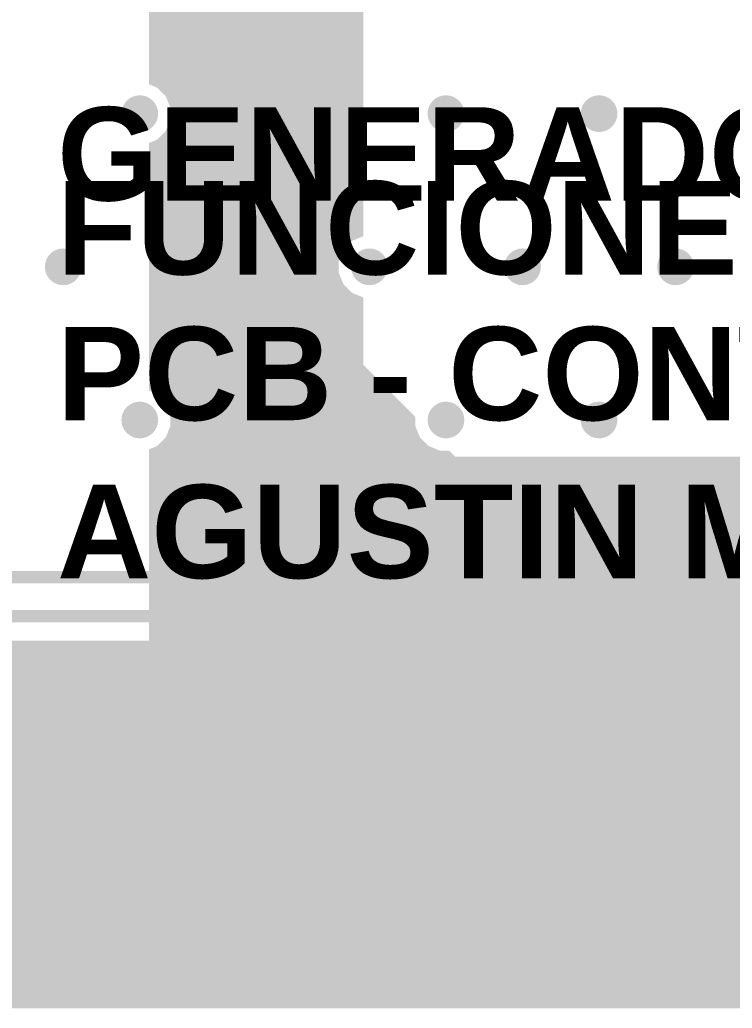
# Model space of a CAD drawing. Header units: inches. Extents: x -3 to 191, y -18 to 93.
# Drawn here: x 99.39 to 111.03, y -3 to 13.13 of the extents above; entities that cross this region are included whole.
import ezdxf

# ---------------------------------------------------------------- set-up
doc = ezdxf.new("R2010")
doc.units = ezdxf.units.IN
for name, color, linetype in [('Bottom Layer', 5, 'Continuous'), ('Bottom Solder', 6, 'Continuous'), ('GND 1', 90, 'Continuous'), ('GND 2', 156, 'Continuous'), ('Mechanical 1', 6, 'Continuous'), ('PWR', 16, 'Continuous'), ('Signal L4', 76, 'Continuous'), ('Top Layer', 1, 'Continuous'), ('Top Overlay', 2, 'Continuous'), ('Top Solder', 216, 'Continuous'), ('Via Holes', 16, 'Continuous')]:
    doc.layers.add(name, color=color, linetype=linetype)
doc.styles.add('Arial_Bold', font='', dxfattribs={"height": 0.2})
doc.styles.get('Arial_Bold').set_extended_font_data('Arial', bold=True)

msp = doc.modelspace()

# ---------------------------------------------------------------- hatches: boundary and pattern name
at = {"layer": 'Bottom Layer'}
h = msp.add_hatch(color=5, dxfattribs=at)
edge = h.paths.add_edge_path()
edge.add_arc((101.35001574, 11.59999966), 0.2999994, 0, 360)
h = msp.add_hatch(color=5, dxfattribs=at)
edge = h.paths.add_edge_path()
edge.add_arc((106.3500159, 11.59999966), 0.2999994, 0, 360)
h = msp.add_hatch(color=5, dxfattribs=at)
edge = h.paths.add_edge_path()
edge.add_arc((108.85001598, 11.59999966), 0.2999994, 0, 360)
h = msp.add_hatch(color=5, dxfattribs=at)
edge = h.paths.add_edge_path()
edge.add_arc((100.1000157, 9.09999958), 0.2999994, 0, 360)
h = msp.add_hatch(color=5, dxfattribs=at)
edge = h.paths.add_edge_path()
edge.add_arc((105.10001586, 9.09999958), 0.2999994, 0, 360)
h = msp.add_hatch(color=5, dxfattribs=at)
edge = h.paths.add_edge_path()
edge.add_arc((107.60001594, 9.09999958), 0.2999994, 0, 360)
h = msp.add_hatch(color=5, dxfattribs=at)
edge = h.paths.add_edge_path()
edge.add_arc((110.10001602, 9.09999958), 0.2999994, 0, 360)
h = msp.add_hatch(color=5, dxfattribs=at)
edge = h.paths.add_edge_path()
edge.add_arc((101.35001574, 6.599999499999999), 0.2999994, 0, 360)
h = msp.add_hatch(color=5, dxfattribs=at)
edge = h.paths.add_edge_path()
edge.add_arc((106.3500159, 6.599999499999999), 0.2999994, 0, 360)
h = msp.add_hatch(color=5, dxfattribs=at)
edge = h.paths.add_edge_path()
edge.add_arc((108.85001598, 6.599999499999999), 0.2999994, 0, 360)
msp.add_hatch(color=5, dxfattribs=at).paths.add_polyline_path([(187.74104946, 2.50000008), (187.74104946, 2.2792817), (187.65492568, 1.8463133), (187.48599028, 1.43846804), (187.24074058, 1.0714228), (186.92858728, 0.7592694999999999), (186.56154204, 0.51402234), (186.15368916, 0.34508186), (185.72073346, 0.25896316), (2.27926392, 0.25896316), (1.84630314, 0.3450844), (1.43845534, 0.5140198), (1.0714101, 0.7592694999999999), (0.7592568, 1.0714228), (0.5140096399999999, 1.43846804), (0.34506916, 1.84632092), (0.25895046, 2.27927662), (0.25895046, 2.50000008), (0.25895046, 2.99999908), (187.74104946, 2.99999908)])
h = msp.add_hatch(color=5, dxfattribs=at)
edge = h.paths.add_edge_path()
edge.add_arc((101.59999492, 2.09998818), 0.2999994, 0, 360)
h = msp.add_hatch(color=5, dxfattribs=at)
edge = h.paths.add_edge_path()
edge.add_arc((104.59999908, 2.09998818), 0.2999994, 0, 360)
h = msp.add_hatch(color=5, dxfattribs=at)
edge = h.paths.add_edge_path()
edge.add_arc((107.59999308, 2.09998818), 0.2999994, 0, 360)
h = msp.add_hatch(color=5, dxfattribs=at)
edge = h.paths.add_edge_path()
edge.add_arc((110.59999724, 2.09998818), 0.2999994, 0, 360)
h = msp.add_hatch(color=5, dxfattribs=at)
edge = h.paths.add_edge_path()
edge.add_arc((101.59999492, 0.89998804), 0.2999994, 0, 360)
h = msp.add_hatch(color=5, dxfattribs=at)
edge = h.paths.add_edge_path()
edge.add_arc((104.59999908, 0.89998804), 0.2999994, 0, 360)
h = msp.add_hatch(color=5, dxfattribs=at)
edge = h.paths.add_edge_path()
edge.add_arc((107.59999308, 0.89998804), 0.2999994, 0, 360)
h = msp.add_hatch(color=5, dxfattribs=at)
edge = h.paths.add_edge_path()
edge.add_arc((110.59999724, 0.89998804), 0.2999994, 0, 360)
at = {"layer": 'GND 1'}
h = msp.add_hatch(color=90, dxfattribs=at)
edge = h.paths.add_edge_path()
edge.add_arc((101.35001574, 11.59999966), 0.2999994, 0, 360)
h = msp.add_hatch(color=90, dxfattribs=at)
edge = h.paths.add_edge_path()
edge.add_arc((106.3500159, 11.59999966), 0.2999994, 0, 360)
h = msp.add_hatch(color=90, dxfattribs=at)
edge = h.paths.add_edge_path()
edge.add_arc((108.85001598, 11.59999966), 0.2999994, 0, 360)
h = msp.add_hatch(color=90, dxfattribs=at)
edge = h.paths.add_edge_path()
edge.add_arc((100.1000157, 9.09999958), 0.2999994, 0, 360)
h = msp.add_hatch(color=90, dxfattribs=at)
edge = h.paths.add_edge_path()
edge.add_arc((105.10001586, 9.09999958), 0.2999994, 0, 360)
h = msp.add_hatch(color=90, dxfattribs=at)
edge = h.paths.add_edge_path()
edge.add_arc((107.60001594, 9.09999958), 0.2999994, 0, 360)
h = msp.add_hatch(color=90, dxfattribs=at)
edge = h.paths.add_edge_path()
edge.add_arc((110.10001602, 9.09999958), 0.2999994, 0, 360)
h = msp.add_hatch(color=90, dxfattribs=at)
edge = h.paths.add_edge_path()
edge.add_arc((101.35001574, 6.599999499999999), 0.2999994, 0, 360)
h = msp.add_hatch(color=90, dxfattribs=at)
edge = h.paths.add_edge_path()
edge.add_arc((106.3500159, 6.599999499999999), 0.2999994, 0, 360)
h = msp.add_hatch(color=90, dxfattribs=at)
edge = h.paths.add_edge_path()
edge.add_arc((108.85001598, 6.599999499999999), 0.2999994, 0, 360)
h = msp.add_hatch(color=90, dxfattribs=at)
edge = h.paths.add_edge_path()
edge.add_arc((101.59999492, 2.09998818), 0.2999994, 0, 360)
h = msp.add_hatch(color=90, dxfattribs=at)
edge = h.paths.add_edge_path()
edge.add_arc((104.59999908, 2.09998818), 0.2999994, 0, 360)
h = msp.add_hatch(color=90, dxfattribs=at)
edge = h.paths.add_edge_path()
edge.add_arc((107.59999308, 2.09998818), 0.2999994, 0, 360)
h = msp.add_hatch(color=90, dxfattribs=at)
edge = h.paths.add_edge_path()
edge.add_arc((110.59999724, 2.09998818), 0.2999994, 0, 360)
h = msp.add_hatch(color=90, dxfattribs=at)
edge = h.paths.add_edge_path()
edge.add_arc((101.59999492, 0.89998804), 0.2999994, 0, 360)
h = msp.add_hatch(color=90, dxfattribs=at)
edge = h.paths.add_edge_path()
edge.add_arc((104.59999908, 0.89998804), 0.2999994, 0, 360)
h = msp.add_hatch(color=90, dxfattribs=at)
edge = h.paths.add_edge_path()
edge.add_arc((107.59999308, 0.89998804), 0.2999994, 0, 360)
h = msp.add_hatch(color=90, dxfattribs=at)
edge = h.paths.add_edge_path()
edge.add_arc((110.59999724, 0.89998804), 0.2999994, 0, 360)
at = {"layer": 'GND 2'}
h = msp.add_hatch(color=156, dxfattribs=at)
edge = h.paths.add_edge_path()
edge.add_arc((101.35001574, 11.59999966), 0.2999994, 0, 360)
h = msp.add_hatch(color=156, dxfattribs=at)
edge = h.paths.add_edge_path()
edge.add_arc((106.3500159, 11.59999966), 0.2999994, 0, 360)
h = msp.add_hatch(color=156, dxfattribs=at)
edge = h.paths.add_edge_path()
edge.add_arc((108.85001598, 11.59999966), 0.2999994, 0, 360)
h = msp.add_hatch(color=156, dxfattribs=at)
edge = h.paths.add_edge_path()
edge.add_arc((100.1000157, 9.09999958), 0.2999994, 0, 360)
h = msp.add_hatch(color=156, dxfattribs=at)
edge = h.paths.add_edge_path()
edge.add_arc((105.10001586, 9.09999958), 0.2999994, 0, 360)
h = msp.add_hatch(color=156, dxfattribs=at)
edge = h.paths.add_edge_path()
edge.add_arc((107.60001594, 9.09999958), 0.2999994, 0, 360)
h = msp.add_hatch(color=156, dxfattribs=at)
edge = h.paths.add_edge_path()
edge.add_arc((110.10001602, 9.09999958), 0.2999994, 0, 360)
h = msp.add_hatch(color=156, dxfattribs=at)
edge = h.paths.add_edge_path()
edge.add_arc((101.35001574, 6.599999499999999), 0.2999994, 0, 360)
h = msp.add_hatch(color=156, dxfattribs=at)
edge = h.paths.add_edge_path()
edge.add_arc((106.3500159, 6.599999499999999), 0.2999994, 0, 360)
h = msp.add_hatch(color=156, dxfattribs=at)
edge = h.paths.add_edge_path()
edge.add_arc((108.85001598, 6.599999499999999), 0.2999994, 0, 360)
h = msp.add_hatch(color=156, dxfattribs=at)
edge = h.paths.add_edge_path()
edge.add_arc((101.59999492, 2.09998818), 0.2999994, 0, 360)
h = msp.add_hatch(color=156, dxfattribs=at)
edge = h.paths.add_edge_path()
edge.add_arc((104.59999908, 2.09998818), 0.2999994, 0, 360)
h = msp.add_hatch(color=156, dxfattribs=at)
edge = h.paths.add_edge_path()
edge.add_arc((107.59999308, 2.09998818), 0.2999994, 0, 360)
h = msp.add_hatch(color=156, dxfattribs=at)
edge = h.paths.add_edge_path()
edge.add_arc((110.59999724, 2.09998818), 0.2999994, 0, 360)
h = msp.add_hatch(color=156, dxfattribs=at)
edge = h.paths.add_edge_path()
edge.add_arc((101.59999492, 0.89998804), 0.2999994, 0, 360)
h = msp.add_hatch(color=156, dxfattribs=at)
edge = h.paths.add_edge_path()
edge.add_arc((104.59999908, 0.89998804), 0.2999994, 0, 360)
h = msp.add_hatch(color=156, dxfattribs=at)
edge = h.paths.add_edge_path()
edge.add_arc((107.59999308, 0.89998804), 0.2999994, 0, 360)
h = msp.add_hatch(color=156, dxfattribs=at)
edge = h.paths.add_edge_path()
edge.add_arc((110.59999724, 0.89998804), 0.2999994, 0, 360)
at = {"layer": 'PWR'}
h = msp.add_hatch(color=16, dxfattribs=at)
h.paths.add_polyline_path([(129.50000008, 26.9999968), (127.50000154, 25.0000008), (112.50000106, 25.0000008), (108.4999989, 20.99999864), (106.15200004, 18.65199978), (105.99999882, 18.70645738), (105.9238801, 18.89022638), (105.7832276, 19.03087888), (105.59945606, 19.1069976), (105.40054358, 19.1069976), (105.21677204, 19.03087888), (105.07611954, 18.89022638), (105.00000082, 18.70645484), (105.00000082, 18.50754236), (105.07611954, 18.32377082), (105.21677204, 18.18311832), (105.40054104, 18.1069996), (105.45499864, 17.95499838), (105.00000082, 17.49999802), (105.00000082, 14.5997676), (104.81678808, 14.52388002), (104.67613558, 14.38322752), (104.60001686, 14.19945598), (104.60001686, 14.0005435), (104.67613558, 13.81677196), (104.81678808, 13.67611946), (105.00000082, 13.60023188), (104.99999828, 9.599767439999999), (104.81678808, 9.52387986), (104.67613558, 9.38322736), (104.60001686, 9.199455819999999), (104.60001686, 9.00054334), (104.67613558, 8.8167718), (104.81678808, 8.6761193), (104.99999828, 8.60023172), (104.99999828, 7.4999977), (105.8500169, 6.649981619999999), (105.8500169, 6.50054326), (105.92613562, 6.316771719999999), (106.06678812, 6.176119219999999), (106.25055966, 6.100000499999999), (106.39999802, 6.100000499999999), (106.49999782, 6.000000699999999), (146.0000001, 6.000000699999999), (146.14409684, 6.144097439999999), (146.25056094, 6.100000499999999), (146.44947342, 6.100000499999999), (146.63324496, 6.176119219999999), (146.77389746, 6.316771719999999), (146.85001618, 6.50054326), (146.85001618, 6.699455739999999), (146.80591924, 6.8059173), (147.49999964, 7.4999977), (147.49999964, 21.69289032), (147.543012, 21.73590268), (147.61913072, 21.91967422), (147.61913072, 22.1185867), (147.543012, 22.30235824), (147.49999964, 22.3453706), (147.49999964, 25.9999988), (147.83215036, 26.33214952), (147.87023258, 26.34792291999999), (148.01088508, 26.48857542), (148.02665848, 26.52665764), (148.19801704, 26.69801619999999), (148.35001826, 26.63505468), (148.35001826, 26.5005439), (148.42613698, 26.31677236), (148.56678948, 26.17611986), (148.75056102, 26.10000114), (148.9494735, 26.10000114), (149.13324504, 26.17611986), (149.27389754, 26.31677236), (149.35001626, 26.5005439), (149.35001626, 26.69945638), (149.27389754, 26.88322792), (149.13324504, 27.02388042), (148.9494735, 27.09999914), (148.81496272, 27.09999914), (148.7520012, 27.25200036), (148.9880434, 27.48804256), (149.08047146, 27.48804256), (149.264243, 27.56416128), (149.4048955, 27.70481378), (149.48101422, 27.88858532), (149.48101422, 27.98101338), (150.15905706, 28.65905622), (150.254716, 28.56339728), (150.43848754, 28.48727856), (150.63740002, 28.48727856), (150.82117156, 28.56339728), (150.96182406, 28.70404978), (151.03794278, 28.88782132), (151.03794278, 29.00000042), (152.10024444, 29.00000042), (152.1761371, 28.81677244), (152.3167896, 28.67611994), (152.50056114, 28.60000122), (152.69947362, 28.60000122), (152.88324516, 28.67611994), (153.02389766, 28.81677244), (153.09979032, 29.00000042), (154.60024452, 29.00000042), (154.67613718, 28.81677244), (154.81678968, 28.67611994), (155.00056122, 28.60000122), (155.1994737, 28.60000122), (155.38324524, 28.67611994), (155.52389774, 28.81677244), (155.5997904, 29.00000042), (156.00000042, 29.00000042), (156.00000042, 27.50000088), (154.49999834, 25.9999988), (152.49999726, 25.9999988), (150.74044782, 24.24044936), (150.56618096, 24.28114524), (150.52389758, 24.38322784), (150.38324508, 24.52388034), (150.19947354, 24.59999906), (150.00056106, 24.59999906), (149.81678952, 24.52388034), (149.67613702, 24.38322784), (149.6000183, 24.1994563), (149.6000183, 24.00054382), (149.67613702, 23.81677228), (149.81678952, 23.67611978), (149.91887212, 23.6338364), (149.99999972, 23.49999872), (149.99999972, 19.59976522), (149.81678952, 19.52388018), (149.67613702, 19.38322768), (149.6000183, 19.19945614), (149.6000183, 19.00054366), (149.67613702, 18.81677212), (149.81678952, 18.67611962), (149.99999972, 18.60023458), (149.99999972, 14.59976506), (149.81678952, 14.52388002), (149.67613702, 14.38322752), (149.6000183, 14.19945598), (149.6000183, 14.0005435), (149.67613702, 13.81677196), (149.81678952, 13.67611946), (149.99999972, 13.60023442), (149.99999972, 9.599764899999998), (149.81678952, 9.52387986), (149.67613702, 9.38322736), (149.6000183, 9.199455819999999), (149.6000183, 9.00054334), (149.67613702, 8.8167718), (149.81678952, 8.6761193), (149.99999972, 8.600234259999999), (149.99999972, 4.59976474), (149.81678952, 4.5238797), (149.67613702, 4.383227199999999), (149.6000183, 4.19945566), (149.6000183, 4.000543179999999), (149.67613702, 3.81677164), (149.81678952, 3.67611914), (149.99999972, 3.6002341), (149.99999972, 2.99999908), (101.5000002, 2.99999908), (101.5000002, 6.120930099999999), (101.63324352, 6.176119219999999), (101.77389602, 6.316771719999999), (101.85001474, 6.50054326), (101.85001474, 6.699455739999999), (101.77389602, 6.883227279999999), (101.63324352, 7.02387978), (101.5000002, 7.079068899999999), (101.5000002, 11.12093026), (101.63324352, 11.17611938), (101.77389602, 11.31677188), (101.85001474, 11.50054342), (101.85001474, 11.6994559), (101.77389602, 11.88322744), (101.63324352, 12.02387994), (101.5000002, 12.07906906), (101.5000002, 29.49999942), (103.50000128, 31.5000005), (110.85024312, 31.5000005), (110.92613578, 31.31677252), (111.06678828, 31.17612002), (111.25055982, 31.1000013), (111.4494723, 31.1000013), (111.63324384, 31.17612002), (111.77389634, 31.31677252), (111.849789, 31.5000005), (113.3502432, 31.5000005), (113.42613586, 31.31677252), (113.56678836, 31.17612002), (113.7505599, 31.1000013), (113.94947238, 31.1000013), (114.13324392, 31.17612002), (114.27389642, 31.31677252), (114.34978908, 31.5000005), (115.85024328, 31.5000005), (115.92613594, 31.31677252), (116.06678844, 31.17612002), (116.25055998, 31.1000013), (116.44947246, 31.1000013), (116.633244, 31.17612002), (116.7738965, 31.31677252), (116.84978916, 31.5000005), (118.35024336, 31.5000005), (118.42613602, 31.31677252), (118.56678852, 31.17612002), (118.75056006, 31.1000013), (118.94947254, 31.1000013), (119.13324408, 31.17612002), (119.27389658, 31.31677252), (119.34978924, 31.5000005), (120.85024344, 31.5000005), (120.9261361, 31.31677252), (121.0667886, 31.17612002), (121.25056014, 31.1000013), (121.44947262, 31.1000013), (121.63324416, 31.17612002), (121.77389666, 31.31677252), (121.84978932, 31.5000005), (123.35024352, 31.5000005), (123.42613618, 31.31677252), (123.56678868, 31.17612002), (123.75056022, 31.1000013), (123.9494727, 31.1000013), (124.13324424, 31.17612002), (124.27389674, 31.31677252), (124.3497894, 31.5000005), (125.8502436, 31.5000005), (125.92613626, 31.31677252), (126.06678876, 31.17612002), (126.2505603, 31.1000013), (126.44947278, 31.1000013), (126.63324432, 31.17612002), (126.77389682, 31.31677252), (126.84978948, 31.5000005), (128.35024368, 31.5000005), (128.42613634, 31.31677252), (128.56678884, 31.17612002), (128.75056038, 31.1000013), (128.94947286, 31.1000013), (129.1332444, 31.17612002), (129.2738969, 31.31677252), (129.34978956, 31.5000005), (129.50000008, 31.5000005)])
h.paths.add_polyline_path([(125.19947274, 29.59999922), (125.00056026, 29.59999922), (124.81678872, 29.5238805), (124.67613622, 29.383228), (124.6000175, 29.19945646), (124.6000175, 29.00054398), (124.67613622, 28.81677244), (124.81678872, 28.67611994), (125.00056026, 28.60000122), (125.19947274, 28.60000122), (125.38324428, 28.67611994), (125.52389678, 28.81677244), (125.6000155, 29.00054398), (125.6000155, 29.19945646), (125.52389678, 29.383228), (125.38324428, 29.5238805)], flags=0)
h.paths.add_polyline_path([(122.69947266, 29.59999922), (122.50056018, 29.59999922), (122.31678864, 29.5238805), (122.17613614, 29.383228), (122.10001742, 29.19945646), (122.10001742, 29.00054398), (122.17613614, 28.81677244), (122.31678864, 28.67611994), (122.50056018, 28.60000122), (122.69947266, 28.60000122), (122.8832442, 28.67611994), (123.0238967, 28.81677244), (123.10001542, 29.00054398), (123.10001542, 29.19945646), (123.0238967, 29.383228), (122.8832442, 29.5238805)], flags=0)
h.paths.add_polyline_path([(120.19947258, 29.59999922), (120.0005601, 29.59999922), (119.81678856, 29.5238805), (119.67613606, 29.383228), (119.60001734, 29.19945646), (119.60001734, 29.00054398), (119.67613606, 28.81677244), (119.81678856, 28.67611994), (120.0005601, 28.60000122), (120.19947258, 28.60000122), (120.38324412, 28.67611994), (120.52389662, 28.81677244), (120.60001534, 29.00054398), (120.60001534, 29.19945646), (120.52389662, 29.383228), (120.38324412, 29.5238805)], flags=0)
h.paths.add_polyline_path([(117.6994725, 29.59999922), (117.50056002, 29.59999922), (117.31678848, 29.5238805), (117.17613598, 29.383228), (117.10001726, 29.19945646), (117.10001726, 29.00054398), (117.17613598, 28.81677244), (117.31678848, 28.67611994), (117.50056002, 28.60000122), (117.6994725, 28.60000122), (117.88324404, 28.67611994), (118.02389654, 28.81677244), (118.10001526, 29.00054398), (118.10001526, 29.19945646), (118.02389654, 29.383228), (117.88324404, 29.5238805)], flags=0)
h.paths.add_polyline_path([(115.19947242, 29.59999922), (115.00055994, 29.59999922), (114.8167884, 29.5238805), (114.6761359, 29.383228), (114.60001718, 29.19945646), (114.60001718, 29.00054398), (114.6761359, 28.81677244), (114.8167884, 28.67611994), (115.00055994, 28.60000122), (115.19947242, 28.60000122), (115.38324396, 28.67611994), (115.52389646, 28.81677244), (115.60001518, 29.00054398), (115.60001518, 29.19945646), (115.52389646, 29.383228), (115.38324396, 29.5238805)], flags=0)
h.paths.add_polyline_path([(112.69947234, 29.59999922), (112.50055986, 29.59999922), (112.31678832, 29.5238805), (112.17613582, 29.383228), (112.1000171, 29.19945646), (112.1000171, 29.00054398), (112.17613582, 28.81677244), (112.31678832, 28.67611994), (112.50055986, 28.60000122), (112.69947234, 28.60000122), (112.88324388, 28.67611994), (113.02389638, 28.81677244), (113.1000151, 29.00054398), (113.1000151, 29.19945646), (113.02389638, 29.383228), (112.88324388, 29.5238805)], flags=0)
h.paths.add_polyline_path([(108.59945514, 27.10699684), (108.40054266, 27.10699684), (108.21677112, 27.03087812), (108.07611862, 26.89022562), (107.9999999, 26.70645408), (107.9999999, 26.5075416), (108.07611862, 26.32377006), (108.21677112, 26.18311756), (108.40054266, 26.10699884), (108.59945514, 26.10699884), (108.78322668, 26.18311756), (108.92387918, 26.32377006), (108.9999979, 26.5075416), (108.9999979, 26.70645408), (108.92387918, 26.89022562), (108.78322668, 27.03087812)], flags=0)
h.paths.add_polyline_path([(105.59945606, 27.10699684), (105.40054358, 27.10699684), (105.21677204, 27.03087812), (105.07611954, 26.89022562), (105.00000082, 26.70645408), (105.00000082, 26.5075416), (105.07611954, 26.32377006), (105.21677204, 26.18311756), (105.40054358, 26.10699884), (105.59945606, 26.10699884), (105.7832276, 26.18311756), (105.9238801, 26.32377006), (105.99999882, 26.5075416), (105.99999882, 26.70645408), (105.9238801, 26.89022562), (105.7832276, 27.03087812)], flags=0)
h.paths.add_polyline_path([(103.94947206, 27.09999914), (103.75055958, 27.09999914), (103.56678804, 27.02388042), (103.42613554, 26.88322792), (103.35001682, 26.69945638), (103.35001682, 26.5005439), (103.42613554, 26.31677236), (103.56678804, 26.17611986), (103.75055958, 26.10000114), (103.94947206, 26.10000114), (104.1332436, 26.17611986), (104.2738961, 26.31677236), (104.35001482, 26.5005439), (104.35001482, 26.69945638), (104.2738961, 26.88322792), (104.1332436, 27.02388042)], flags=0)
h.paths.add_polyline_path([(110.19947226, 24.59999906), (110.00055978, 24.59999906), (109.81678824, 24.52388034), (109.67613574, 24.38322784), (109.60001702, 24.1994563), (109.60001702, 24.00054382), (109.67613574, 23.81677228), (109.81678824, 23.67611978), (110.00055978, 23.60000106), (110.19947226, 23.60000106), (110.3832438, 23.67611978), (110.5238963, 23.81677228), (110.60001502, 24.00054382), (110.60001502, 24.1994563), (110.5238963, 24.38322784), (110.3832438, 24.52388034)], flags=0)
h.paths.add_polyline_path([(147.69947346, 4.599998419999999), (147.50056098, 4.599998419999999), (147.31678944, 4.5238797), (147.17613694, 4.383227199999999), (147.10001822, 4.19945566), (147.10001822, 4.000543179999999), (147.17613694, 3.81677164), (147.31678944, 3.67611914), (147.50056098, 3.60000042), (147.69947346, 3.60000042), (147.883245, 3.67611914), (148.0238975, 3.81677164), (148.10001622, 4.000543179999999), (148.10001622, 4.19945566), (148.0238975, 4.383227199999999), (147.883245, 4.5238797)], flags=0)
h = msp.add_hatch(color=16, dxfattribs=at)
edge = h.paths.add_edge_path()
edge.add_arc((101.35001574, 11.59999966), 0.2999994, 0, 360)
h = msp.add_hatch(color=16, dxfattribs=at)
edge = h.paths.add_edge_path()
edge.add_arc((106.3500159, 11.59999966), 0.2999994, 0, 360)
h = msp.add_hatch(color=16, dxfattribs=at)
edge = h.paths.add_edge_path()
edge.add_arc((108.85001598, 11.59999966), 0.2999994, 0, 360)
h = msp.add_hatch(color=16, dxfattribs=at)
edge = h.paths.add_edge_path()
edge.add_arc((100.1000157, 9.09999958), 0.2999994, 0, 360)
h = msp.add_hatch(color=16, dxfattribs=at)
edge = h.paths.add_edge_path()
edge.add_arc((105.10001586, 9.09999958), 0.2999994, 0, 360)
h = msp.add_hatch(color=16, dxfattribs=at)
edge = h.paths.add_edge_path()
edge.add_arc((107.60001594, 9.09999958), 0.2999994, 0, 360)
h = msp.add_hatch(color=16, dxfattribs=at)
edge = h.paths.add_edge_path()
edge.add_arc((110.10001602, 9.09999958), 0.2999994, 0, 360)
h = msp.add_hatch(color=16, dxfattribs=at)
edge = h.paths.add_edge_path()
edge.add_arc((101.35001574, 6.599999499999999), 0.2999994, 0, 360)
h = msp.add_hatch(color=16, dxfattribs=at)
edge = h.paths.add_edge_path()
edge.add_arc((106.3500159, 6.599999499999999), 0.2999994, 0, 360)
h = msp.add_hatch(color=16, dxfattribs=at)
edge = h.paths.add_edge_path()
edge.add_arc((108.85001598, 6.599999499999999), 0.2999994, 0, 360)
h = msp.add_hatch(color=16, dxfattribs=at)
edge = h.paths.add_edge_path()
edge.add_arc((101.59999492, 2.09998818), 0.2999994, 0, 360)
h = msp.add_hatch(color=16, dxfattribs=at)
edge = h.paths.add_edge_path()
edge.add_arc((104.59999908, 2.09998818), 0.2999994, 0, 360)
h = msp.add_hatch(color=16, dxfattribs=at)
edge = h.paths.add_edge_path()
edge.add_arc((107.59999308, 2.09998818), 0.2999994, 0, 360)
h = msp.add_hatch(color=16, dxfattribs=at)
edge = h.paths.add_edge_path()
edge.add_arc((110.59999724, 2.09998818), 0.2999994, 0, 360)
h = msp.add_hatch(color=16, dxfattribs=at)
edge = h.paths.add_edge_path()
edge.add_arc((101.59999492, 0.89998804), 0.2999994, 0, 360)
h = msp.add_hatch(color=16, dxfattribs=at)
edge = h.paths.add_edge_path()
edge.add_arc((104.59999908, 0.89998804), 0.2999994, 0, 360)
h = msp.add_hatch(color=16, dxfattribs=at)
edge = h.paths.add_edge_path()
edge.add_arc((107.59999308, 0.89998804), 0.2999994, 0, 360)
h = msp.add_hatch(color=16, dxfattribs=at)
edge = h.paths.add_edge_path()
edge.add_arc((110.59999724, 0.89998804), 0.2999994, 0, 360)
at = {"layer": 'Signal L4'}
h = msp.add_hatch(color=76, dxfattribs=at)
edge = h.paths.add_edge_path()
edge.add_arc((101.35001574, 11.59999966), 0.2999994, 0, 360)
h = msp.add_hatch(color=76, dxfattribs=at)
edge = h.paths.add_edge_path()
edge.add_arc((106.3500159, 11.59999966), 0.2999994, 0, 360)
h = msp.add_hatch(color=76, dxfattribs=at)
edge = h.paths.add_edge_path()
edge.add_arc((108.85001598, 11.59999966), 0.2999994, 0, 360)
h = msp.add_hatch(color=76, dxfattribs=at)
edge = h.paths.add_edge_path()
edge.add_arc((100.1000157, 9.09999958), 0.2999994, 0, 360)
h = msp.add_hatch(color=76, dxfattribs=at)
edge = h.paths.add_edge_path()
edge.add_arc((105.10001586, 9.09999958), 0.2999994, 0, 360)
h = msp.add_hatch(color=76, dxfattribs=at)
edge = h.paths.add_edge_path()
edge.add_arc((107.60001594, 9.09999958), 0.2999994, 0, 360)
h = msp.add_hatch(color=76, dxfattribs=at)
edge = h.paths.add_edge_path()
edge.add_arc((110.10001602, 9.09999958), 0.2999994, 0, 360)
h = msp.add_hatch(color=76, dxfattribs=at)
edge = h.paths.add_edge_path()
edge.add_arc((101.35001574, 6.599999499999999), 0.2999994, 0, 360)
h = msp.add_hatch(color=76, dxfattribs=at)
edge = h.paths.add_edge_path()
edge.add_arc((106.3500159, 6.599999499999999), 0.2999994, 0, 360)
h = msp.add_hatch(color=76, dxfattribs=at)
edge = h.paths.add_edge_path()
edge.add_arc((108.85001598, 6.599999499999999), 0.2999994, 0, 360)
h = msp.add_hatch(color=76, dxfattribs=at)
edge = h.paths.add_edge_path()
edge.add_arc((101.59999492, 2.09998818), 0.2999994, 0, 360)
h = msp.add_hatch(color=76, dxfattribs=at)
edge = h.paths.add_edge_path()
edge.add_arc((104.59999908, 2.09998818), 0.2999994, 0, 360)
h = msp.add_hatch(color=76, dxfattribs=at)
edge = h.paths.add_edge_path()
edge.add_arc((107.59999308, 2.09998818), 0.2999994, 0, 360)
h = msp.add_hatch(color=76, dxfattribs=at)
edge = h.paths.add_edge_path()
edge.add_arc((110.59999724, 2.09998818), 0.2999994, 0, 360)
h = msp.add_hatch(color=76, dxfattribs=at)
edge = h.paths.add_edge_path()
edge.add_arc((101.59999492, 0.89998804), 0.2999994, 0, 360)
h = msp.add_hatch(color=76, dxfattribs=at)
edge = h.paths.add_edge_path()
edge.add_arc((104.59999908, 0.89998804), 0.2999994, 0, 360)
h = msp.add_hatch(color=76, dxfattribs=at)
edge = h.paths.add_edge_path()
edge.add_arc((107.59999308, 0.89998804), 0.2999994, 0, 360)
h = msp.add_hatch(color=76, dxfattribs=at)
edge = h.paths.add_edge_path()
edge.add_arc((110.59999724, 0.89998804), 0.2999994, 0, 360)
at = {"layer": 'Top Layer'}
h = msp.add_hatch(color=1, dxfattribs=at)
edge = h.paths.add_edge_path()
edge.add_arc((101.35001574, 11.59999966), 0.2999994, 0, 360)
h = msp.add_hatch(color=1, dxfattribs=at)
edge = h.paths.add_edge_path()
edge.add_arc((106.3500159, 11.59999966), 0.2999994, 0, 360)
h = msp.add_hatch(color=1, dxfattribs=at)
edge = h.paths.add_edge_path()
edge.add_arc((108.85001598, 11.59999966), 0.2999994, 0, 360)
h = msp.add_hatch(color=1, dxfattribs=at)
edge = h.paths.add_edge_path()
edge.add_arc((100.1000157, 9.09999958), 0.2999994, 0, 360)
h = msp.add_hatch(color=1, dxfattribs=at)
edge = h.paths.add_edge_path()
edge.add_arc((105.10001586, 9.09999958), 0.2999994, 0, 360)
h = msp.add_hatch(color=1, dxfattribs=at)
edge = h.paths.add_edge_path()
edge.add_arc((107.60001594, 9.09999958), 0.2999994, 0, 360)
h = msp.add_hatch(color=1, dxfattribs=at)
edge = h.paths.add_edge_path()
edge.add_arc((110.10001602, 9.09999958), 0.2999994, 0, 360)
h = msp.add_hatch(color=1, dxfattribs=at)
edge = h.paths.add_edge_path()
edge.add_arc((101.35001574, 6.599999499999999), 0.2999994, 0, 360)
h = msp.add_hatch(color=1, dxfattribs=at)
edge = h.paths.add_edge_path()
edge.add_arc((106.3500159, 6.599999499999999), 0.2999994, 0, 360)
h = msp.add_hatch(color=1, dxfattribs=at)
edge = h.paths.add_edge_path()
edge.add_arc((108.85001598, 6.599999499999999), 0.2999994, 0, 360)
msp.add_hatch(color=1, dxfattribs=at).paths.add_polyline_path([(187.74104946, 2.50000008), (187.74104946, 2.2792817), (187.65492568, 1.8463133), (187.48599028, 1.43846804), (187.24074058, 1.0714228), (186.92858728, 0.7592694999999999), (186.56154204, 0.51402234), (186.15368916, 0.34508186), (185.72073346, 0.25896316), (2.27926392, 0.25896316), (1.84630314, 0.3450844), (1.43845534, 0.5140198), (1.0714101, 0.7592694999999999), (0.7592568, 1.0714228), (0.5140096399999999, 1.43846804), (0.34506916, 1.84632092), (0.25895046, 2.27927662), (0.25895046, 2.50000008), (0.25895046, 2.99999908), (48.06449112, 2.99999908), (48.09402624, 2.99412406), (63.53999738, 2.99412406), (63.54001007999999, 2.99412152), (63.56955536, 2.99999908), (187.74104946, 2.99999908)])
h = msp.add_hatch(color=1, dxfattribs=at)
edge = h.paths.add_edge_path()
edge.add_arc((101.59999492, 2.09998818), 0.2999994, 0, 360)
h = msp.add_hatch(color=1, dxfattribs=at)
edge = h.paths.add_edge_path()
edge.add_arc((104.59999908, 2.09998818), 0.2999994, 0, 360)
h = msp.add_hatch(color=1, dxfattribs=at)
edge = h.paths.add_edge_path()
edge.add_arc((107.59999308, 2.09998818), 0.2999994, 0, 360)
h = msp.add_hatch(color=1, dxfattribs=at)
edge = h.paths.add_edge_path()
edge.add_arc((110.59999724, 2.09998818), 0.2999994, 0, 360)
h = msp.add_hatch(color=1, dxfattribs=at)
edge = h.paths.add_edge_path()
edge.add_arc((101.59999492, 0.89998804), 0.2999994, 0, 360)
h = msp.add_hatch(color=1, dxfattribs=at)
edge = h.paths.add_edge_path()
edge.add_arc((104.59999908, 0.89998804), 0.2999994, 0, 360)
h = msp.add_hatch(color=1, dxfattribs=at)
edge = h.paths.add_edge_path()
edge.add_arc((107.59999308, 0.89998804), 0.2999994, 0, 360)
h = msp.add_hatch(color=1, dxfattribs=at)
edge = h.paths.add_edge_path()
edge.add_arc((110.59999724, 0.89998804), 0.2999994, 0, 360)
at = {"layer": 'Via Holes'}
h = msp.add_hatch(color=7, dxfattribs=at)
edge = h.paths.add_edge_path()
edge.add_arc((101.35001574, 11.59999966), 0.1499997, 0, 360)
h = msp.add_hatch(color=7, dxfattribs=at)
edge = h.paths.add_edge_path()
edge.add_arc((106.3500159, 11.59999966), 0.1499997, 0, 360)
h = msp.add_hatch(color=7, dxfattribs=at)
edge = h.paths.add_edge_path()
edge.add_arc((108.85001598, 11.59999966), 0.1499997, 0, 360)
h = msp.add_hatch(color=7, dxfattribs=at)
edge = h.paths.add_edge_path()
edge.add_arc((100.1000157, 9.09999958), 0.1499997, 0, 360)
h = msp.add_hatch(color=7, dxfattribs=at)
edge = h.paths.add_edge_path()
edge.add_arc((105.10001586, 9.09999958), 0.1499997, 0, 360)
h = msp.add_hatch(color=7, dxfattribs=at)
edge = h.paths.add_edge_path()
edge.add_arc((107.60001594, 9.09999958), 0.1499997, 0, 360)
h = msp.add_hatch(color=7, dxfattribs=at)
edge = h.paths.add_edge_path()
edge.add_arc((110.10001602, 9.09999958), 0.1499997, 0, 360)
h = msp.add_hatch(color=7, dxfattribs=at)
edge = h.paths.add_edge_path()
edge.add_arc((101.35001574, 6.599999499999999), 0.1499997, 0, 360)
h = msp.add_hatch(color=7, dxfattribs=at)
edge = h.paths.add_edge_path()
edge.add_arc((106.3500159, 6.599999499999999), 0.1499997, 0, 360)
h = msp.add_hatch(color=7, dxfattribs=at)
edge = h.paths.add_edge_path()
edge.add_arc((108.85001598, 6.599999499999999), 0.1499997, 0, 360)
h = msp.add_hatch(color=7, dxfattribs=at)
edge = h.paths.add_edge_path()
edge.add_arc((101.59999492, 2.09998818), 0.1499997, 0, 360)
h = msp.add_hatch(color=7, dxfattribs=at)
edge = h.paths.add_edge_path()
edge.add_arc((104.59999908, 2.09998818), 0.1499997, 0, 360)
h = msp.add_hatch(color=7, dxfattribs=at)
edge = h.paths.add_edge_path()
edge.add_arc((107.59999308, 2.09998818), 0.1499997, 0, 360)
h = msp.add_hatch(color=7, dxfattribs=at)
edge = h.paths.add_edge_path()
edge.add_arc((110.59999724, 2.09998818), 0.1499997, 0, 360)
h = msp.add_hatch(color=7, dxfattribs=at)
edge = h.paths.add_edge_path()
edge.add_arc((101.59999492, 0.89998804), 0.1499997, 0, 360)
h = msp.add_hatch(color=7, dxfattribs=at)
edge = h.paths.add_edge_path()
edge.add_arc((104.59999908, 0.89998804), 0.1499997, 0, 360)
h = msp.add_hatch(color=7, dxfattribs=at)
edge = h.paths.add_edge_path()
edge.add_arc((107.59999308, 0.89998804), 0.1499997, 0, 360)
h = msp.add_hatch(color=7, dxfattribs=at)
edge = h.paths.add_edge_path()
edge.add_arc((110.59999724, 0.89998804), 0.1499997, 0, 360)

# ---------------------------------------------------------------- linework, layer by layer
at = {"layer": 'Bottom Layer'}
for points in [[(44.53572246, 4.03499066, 0.1999996, 0.1999996, 0), (111.23498962, 4.03499066, 0.1999996, 0.1999996, 0)], [(43.19999742, 3.40000082, 0.1999996, 0.1999996, 0), (144.10000136, 3.40000082, 0.1999996, 0.1999996, 0)]]:
    msp.add_lwpolyline(points, format="xyseb", dxfattribs=at)
at = {"layer": 'Bottom Solder'}
msp.add_lwpolyline([(4.75000066, 0, 6.000000699999999, 6.000000699999999, 0), (183.00261342, 0, 6.000000699999999, 6.000000699999999, 0)], format="xyseb", dxfattribs=at)
at = {"layer": 'Mechanical 1'}
msp.add_lwpolyline([(2.49998738, 0, 0.254, 0.254, 0), (185.50001254, 0, 0.254, 0.254, 0)], format="xyseb", dxfattribs=at)
at = {"layer": 'PWR'}
for points in [[(103.50000128, 5.99999816, 1.00000054, 1.00000054, 0), (103.50000128, 16.50000256, 1.00000054, 1.00000054, 0)], [(103.50000128, 5.99999816, 1.00000054, 1.00000054, 0), (104.99999828, 4.50000116, 1.00000054, 1.00000054, 0)], [(104.99999828, 4.50000116, 1.00000054, 1.00000054, 0), (146.4999991, 4.50000116, 1.00000054, 1.00000054, 0)]]:
    msp.add_lwpolyline(points, format="xyseb", dxfattribs=at)
for points in [[(103.25000178, 5.99999816, 0.499999, 0.499999, 1), (103.75000078, 5.99999816, 0.499999, 0.499999, 1)], [(103.25000178, 5.99999816, 0.499999, 0.499999, 1), (103.75000078, 5.99999816, 0.499999, 0.499999, 1)], [(104.74999878, 4.50000116, 0.499999, 0.499999, 1), (105.24999778, 4.50000116, 0.499999, 0.499999, 1)], [(104.74999878, 4.50000116, 0.499999, 0.499999, 1), (105.24999778, 4.50000116, 0.499999, 0.499999, 1)]]:
    msp.add_lwpolyline(points, format="xyseb", close=True, dxfattribs=at)
at = {"layer": 'Top Solder'}
msp.add_lwpolyline([(4.99998746, -1.27e-05, 6.000000699999999, 6.000000699999999, 0), (183.00254484, -1.27e-05, 6.000000699999999, 6.000000699999999, 0)], format="xyseb", dxfattribs=at)

# ---------------------------------------------------------------- texts
at = {"layer": 'Top Overlay', "style": 'Arial_Bold'}
for s, p in [('GENERADOR DE', (100.00000066, 10.18135632)), ('FUNCIONES ARBITRARIAS', (100.00000066, 8.97408924)), ('PCB - CONTROL V03.R00', (100.00000066, 6.59620728)), ('AGUSTIN M. ZULIANI', (100.00000066, 4.01832572))]:
    msp.add_text(s, height=1.524, dxfattribs=at).set_placement(p)

doc.saveas('drawing.dxf')
